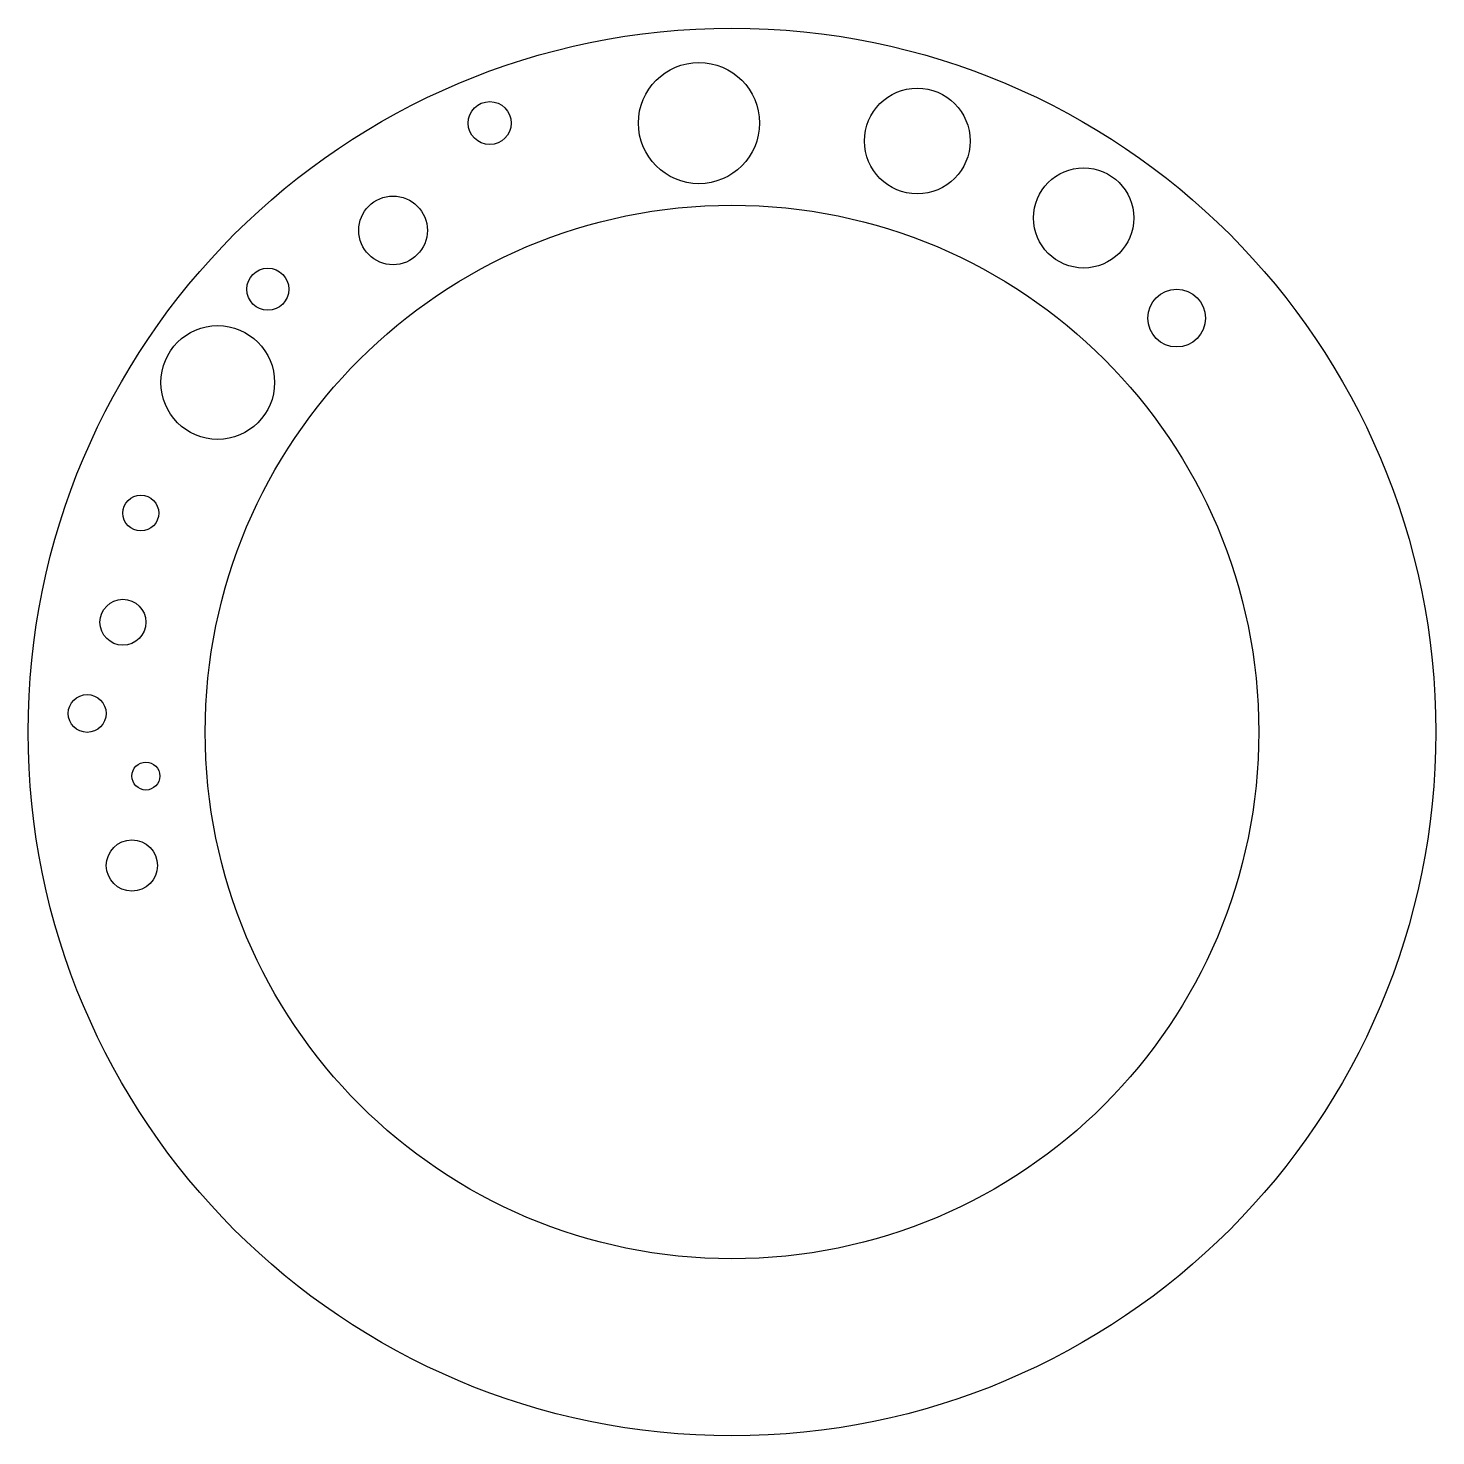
# Model space of a CAD drawing. Header units: millimetres. Extents: x 1 to 172, y 1 to 172.
import ezdxf

# ---------------------------------------------------------------- set-up
doc = ezdxf.new("R2010")
doc.units = ezdxf.units.MM

msp = doc.modelspace()

# ---------------------------------------------------------------- linework, layer by layer
at = {"color": 7, "linetype": 'Continuous'}
for centre, radius in [((86.47, 86.39), 85.28), ((82.47, 160.17), 7.34), ((108.92, 158), 6.4), ((57.11, 160.17), 2.6), ((129.08, 148.68), 6.07), ((86.47, 86.39), 63.83), ((45.4, 147.17), 4.16), ((30.23, 140.04), 2.55), ((140.35, 136.54), 3.5), ((24.16, 128.74), 6.89), ((14.84, 112.92), 2.17), ((12.67, 99.69), 2.78), ((8.34, 88.64), 2.29), ((15.45, 81.05), 1.69), ((13.76, 70.21), 3.1)]:
    msp.add_circle(centre, radius, dxfattribs=at)

doc.saveas('drawing.dxf')
